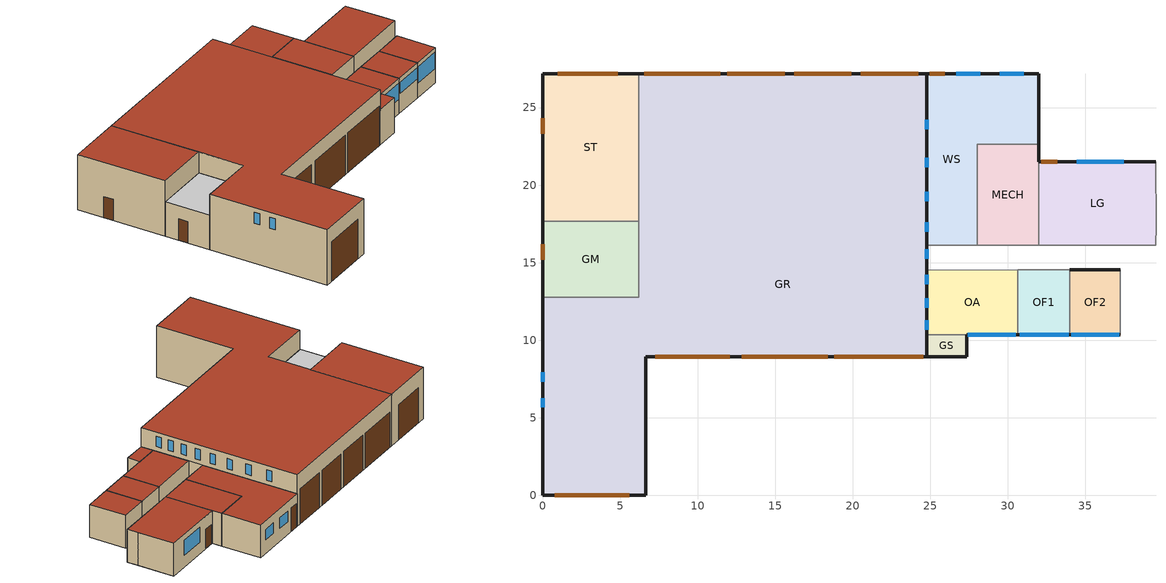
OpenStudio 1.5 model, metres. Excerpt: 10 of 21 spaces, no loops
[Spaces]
ST
 floor ground: 6.2,27.19 6.2,17.67 0,17.67 0,27.19 z0
 wall outside: 6.2,27.19 0,27.19 0,17.67 z0:5.99
 wall to MZ: 0,17.67 6.2,17.67 z3.74:5.99
 wall to GR: 6.2,17.67 6.2,27.19 z0:5.99
 wall to GM: 0,17.67 6.2,17.67 z0:3.74
 door: 0,24.31 0,23.31 z0:2.3; 4.85,27.19 0.98,27.19 z0:4.1
 roof outside: 6.2,17.67 6.2,27.19 0,27.19 0,17.67 z5.99
GM
 floor ground: 6.2,17.67 6.2,12.79 0,12.79 0,17.67 z0
 wall outside: 0,17.67 0,12.79 z0:3.74
 wall to GR: 0,12.79 6.2,12.79 6.2,17.67 z0:3.74
 door: 0,16.2 0,15.2 z0:2.3
 ceiling to MZ: 6.2,12.79 6.2,17.67 0,17.67 0,12.79 z3.74
WS
 floor ground: 31.99,27.19 31.99,22.64 28.03,22.64 28.03,16.11 24.76,16.11 24.76,27.19 z0
 wall outside: 31.99,22.64 31.99,27.19 24.76,27.19 z0:3.8
 wall to MECH: 28.03,16.11 28.03,22.64 31.99,22.64 z0:3.8
 wall to COR1: 24.76,16.11 28.03,16.11 z0:3.8
 wall to GR: 24.76,27.19 24.76,16.11 z0:3.8
 window: 28.23,27.19 26.68,27.19 z1.53:2.75; 31.03,27.19 29.48,27.19 z1.59:2.81
 door: 25.94,27.19 24.98,27.19 z0:2.77
 roof outside: 28.03,16.11 28.03,22.64 31.99,22.64 31.99,27.19 24.76,27.19 24.76,16.11 z3.8
MECH
 floor ground: 31.99,22.64 31.99,16.11 28.03,16.11 28.03,22.64 z0
 wall outside: 31.99,21.51 31.99,22.64 z0:3.8
 wall to LG: 31.99,16.11 31.99,21.51 z0:3.8
 wall to COR1: 28.03,16.11 31.99,16.11 z0:3.8
 roof outside: 31.99,16.11 31.99,22.64 28.03,22.64 28.03,16.11 z3.8
LG
 floor ground: 39.55,21.51 39.55,16.11 31.99,16.11 31.99,21.51 z0
 wall outside: 39.55,21.51 31.99,21.51 z0:3.8
 wall to KT: 39.55,17.38 39.55,21.51 z0:3.8
 wall to COR1: 31.99,16.11 39.55,16.11 z0:3.8
 wall to JN: 39.55,16.11 39.55,17.38 z0:3.8
 window: 37.47,21.51 34.45,21.51 z1.35:3.11
 door: 33.19,21.51 32.15,21.51 z0:2.24
 roof outside: 39.55,16.11 39.55,21.51 31.99,21.51 31.99,16.11 z3.8
OA
 floor ground: 30.64,14.54 30.64,10.35 24.76,10.35 24.76,14.5 z0
 wall outside: 27.36,10.35 30.64,10.35 z0:3.8
 wall to OF1: 30.64,10.35 30.64,14.54 z0:3.8
 wall to GS: 24.76,10.35 27.36,10.35 z0:3.8
 wall to GR: 24.76,14.5 24.76,10.35 z0:3.8
 wall to COR1: 30.64,14.54 24.76,14.5 z0:3.8
 window: 27.43,10.35 30.5,10.35 z1.6:3.35
 roof outside: 30.64,10.35 30.64,14.54 24.76,14.5 24.76,10.35 z3.8
OF1
 floor ground: 33.99,14.54 33.99,10.35 30.64,10.35 30.64,14.54 z0
 wall outside: 30.64,10.35 33.99,10.35 z0:3.8
 wall to OF2: 33.99,10.35 33.99,14.54 z0:3.8
 wall to COR1: 33.99,14.54 30.64,14.54 z0:3.8
 window: 30.77,10.35 33.92,10.35 z2.1:3.32
 roof outside: 33.99,10.35 33.99,14.54 30.64,14.54 30.64,10.35 z3.8
GS
 floor ground: 27.36,10.35 27.36,8.94 24.76,8.94 24.76,10.35 z0
 wall outside: 24.76,8.94 27.36,8.94 27.36,10.35 z0:3.8
 wall to GR: 24.76,10.35 24.76,8.94 z0:3.8
 roof outside: 27.36,8.94 27.36,10.35 24.76,10.35 24.76,8.94 z3.8
OF2
 floor ground: 37.26,14.54 37.26,10.35 33.99,10.35 33.99,14.54 z0
 wall outside: 33.99,10.35 37.26,10.35 / 37.26,14.54 33.99,14.54 z0:3.8
 wall to COR1: 37.26,10.35 37.26,14.54 z0:3.8
 window: 34.1,10.35 37.17,10.35 z1.57:3.32
 roof outside: 37.26,10.35 37.26,14.54 33.99,14.54 33.99,10.35 z3.8
GR
 floor ground: 24.76,27.19 24.76,8.94 6.65,8.94 6.65,0 0,0 0,12.79 6.2,12.79 6.2,27.19 z0
 wall outside: 24.76,27.19 6.2,27.19 / 0,12.79 0,0 6.65,0 6.65,8.94 24.76,8.94 z0:5.99; 24.76,8.94 24.76,27.19 z3.8:5.99
 wall to MZ: 6.2,17.67 6.2,12.79 0,12.79 z3.74:5.99
 wall to COR1: 24.76,14.5 24.76,16.11 z0:3.8
 window: 0,7.94 0,7.33 z4.34:5.54; 0,6.27 0,5.66 / 24.76,23.6 24.76,24.21 z4.3:5.5; 24.76,10.69 24.76,11.3 / 24.76,12.09 24.76,12.7 / 24.76,13.6 24.76,14.21 z4.35:5.55; 24.76,15.25 24.76,15.86 / 24.76,21.16 24.76,21.77 z4.29:5.49; 24.76,17.01 24.76,17.62 z4.27:5.47; 24.76,18.97 24.76,19.58 z4.23:5.43
 door: 7.26,8.94 12.07,8.94 / 12.84,8.94 18.38,8.94 / 0.79,0 5.6,0 z0:4.28; 18.83,8.94 24.56,8.94 z0:4.3; 24.22,27.19 20.51,27.19 / 19.91,27.19 16.24,27.19 / 15.62,27.19 11.91,27.19 / 11.45,27.19 6.57,27.19 z0:4.1
 roof outside: 6.65,0 6.65,8.94 24.76,8.94 24.76,27.19 6.2,27.19 6.2,12.79 0,12.79 0,0 z5.99
[Site]
Site 1: Latitude {deg}=53.53; Longitude {deg}=-114.1; Time Zone {hr}=-7; Elevation {m}=723
[Building]
Fire Hall: Building Sector Type=Other; North Axis {deg}=-90; Default Construction Set=V4-ConstructionSet; Default Schedule Set=Firehall-Schedule-Set
[ClimateZones]
Climate Zone Institution Name 1=ASHRAE; Climate Zone Document Name 1=ANSI/ASHRAE Standard 169; Climate Zone Document Year 1=2006; Climate Zone Institution Name 2=CEC; Climate Zone Document Name 2=California Climate Zone Descriptions; Climate Zone Document Year 2=1995
[SizingPeriod:DesignDay] Barometric Pressure {Pa}=92936; Wind Direction {deg}=180; Sky Clearness=0; Rain Indicator=0; Snow Indicator=0; Day of Month=21; Daylight Saving Time Indicator=0; Dry-Bulb Temperature Range Modifier Type=DefaultMultipliers
Name | Maximum Dry-Bulb Temperature {C} | Daily Dry-Bulb Temperature Range {deltaC} | Humidity Indicating Conditions at Maximum Dry-Bulb {BasedOnField A3} | Wind Speed {m/s} | Month | Day Type | Humidity Indicating Type | Solar Model Indicator | ASHRAE Taub | ASHRAE Taud
Edmonton Stony Plain Ann Hum_n 99.6% Condns DP=>MCDB | -32.4 | 0 | -37.7 | 1.9 | 1 | WinterDesignDay | Dewpoint | ASHRAEClearSky
Edmonton Stony Plain Ann Htg 99.6% Condns DB | -32.5 | 0 | -32.5 | 1.9 | 1 | WinterDesignDay | Wetbulb | ASHRAEClearSky
Edmonton Stony Plain Ann Clg .4% Condns DB=>MWB | 27.5 | 12 | 17.6 | 3.8 | 7 | SummerDesignDay | Wetbulb | ASHRAETau | 0.353 | 2.369
Edmonton Stony Plain Ann Htg Wind 99.6% Condns WS=>MCDB | -5.8 | 0 | -5.8 | 11.6 | 1 | WinterDesignDay | Wetbulb | ASHRAEClearSky
[Material:AirGap]
000_F05 Ceiling air space resistance: Thermal Resistance=0.18
[Material]
Name | Roughness | Thickness {m} | Conductivity {W/m-K} | Density {kg/m3} | Specific Heat {J/kg-K} | Thermal Absorptance | Solar Absorptance | Visible Absorptance
G01 16mm gypsum board | MediumSmooth | 0.0159 | 0.16 | 800 | 1090 | 0.9 | 0.7 | 0.7
MAT-CC05 4 HW CONCRETE | Rough | 0.1016 | 1.311 | 2240 | 836.8 | 0.9 | 0.85 | 0.85
Vintage 4 Door mtl R4 | MediumRough | 0.03169 | 0.045 | 265 | 836.8
Vintage 4 Roof mtl R37 | MediumRough | 0.2934 | 0.045 | 265 | 836.8
Vintage 4 Wall mtl R18 | MediumRough | 0.14265 | 0.045 | 265 | 836.8
[Material:NoMass] Roughness=Smooth; Thermal Absorptance=0.9
Name | Thermal Resistance {m2-K/W} | Solar Absorptance | Visible Absorptance
PersonDoorMat | 0.3 | 0.7 | 0.7
CP02 CARPET PAD | 0.1 | 0.8 | 0.8
[Construction]
V4-Window-USI3.55: V4-Fenestration
IntPartition: G01 16mm gypsum board, 000_F05 Ceiling air space resistance, G01 16mm gypsum board
PersonDoor: PersonDoorMat
ExtSlabCarpet 4in ClimateZone 1-8: MAT-CC05 4 HW CONCRETE, CP02 CARPET PAD
Vintage 4 Door R4: Vintage 4 Door mtl R4
Vintage 4 Roof R37: Vintage 4 Roof mtl R37
Vintage 4 Wall R18: Vintage 4 Wall mtl R18
[WindowMaterial:SimpleGlazingSystem]
V4-Fenestration: U-Factor {W/m2-K}=3.55; Solar Heat Gain Coefficient=0.5
[DefaultSurfaceConstructions]
Name | Floor Construction | Wall Construction | Roof Ceiling Construction
Default Surface Constructions 1 | ExtSlabCarpet 4in ClimateZone 1-8 | Vintage 4 Wall R18 | Vintage 4 Roof R37
Default Surface Constructions 2 | IntPartition | IntPartition
Default Surface Constructions 3 | ExtSlabCarpet 4in ClimateZone 1-8
[DefaultSubSurfaceConstructions]
Name | Fixed Window Construction | Operable Window Construction | Door Construction | Glass Door Construction | Overhead Door Construction | Skylight Construction
Default Sub Surface Constructions 1 | V4-Window-USI3.55 | V4-Window-USI3.55 | Vintage 4 Door R4 | V4-Window-USI3.55 | Vintage 4 Door R4 | V4-Window-USI3.55
Default Sub Surface Constructions 2 |  |  | PersonDoor
[DefaultConstructionSet]
V4-ConstructionSet: Default Exterior Surface Constructions=Default Surface Constructions 1; Default Interior Surface Constructions=Default Surface Constructions 2; Default Ground Contact Surface Constructions=Default Surface Constructions 3; Default Exterior SubSurface Constructions=Default Sub Surface Constructions 1; Default Interior SubSurface Constructions=Default Sub Surface Constructions 2
[ThermalZone] Use Ideal Air Loads=No
Name | Thermostat
GMThermalZone | Thermostat Setpoint Dual Setpoint 6
MainGarage | Thermostat Setpoint Dual Setpoint 7
GarageStorage | Thermostat Setpoint Dual Setpoint 8
MechanicalRoom | Thermostat Setpoint Dual Setpoint 11
OAThermalZone | Thermostat Setpoint Dual Setpoint 14
OfficeThermalZone | Thermostat Setpoint Dual Setpoint 13
WorkshopThermalZone | Thermostat Setpoint Dual Setpoint 15
STThermalZone | Thermostat Setpoint Dual Setpoint 16
LoungeThermalZone | Thermostat Setpoint Dual Setpoint 17
[Lights:Definition] Design Level Calculation Method=Watts/Area
Name | Watts per Space Floor Area {W/m2}
MNECB-Office-sched-A-lights_def | 19.4
MNECB-Workshop-sched-A-lights_def | 26.9
MNECB-Electrical/Mechanical-sched-*-lights_def; MNECB-Lounge/recreation-sched-B-lights_def | 7.5
MNECB-Fire station - engine room-sched-H-lights_def | 8.6
MNECB-Storage area-sched-E-lights_def | 3.2
[BuildingStory]
Building Story 1: Nominal Z Coordinate {m}=0; Nominal Floor to Floor Height {m}=3.048
[Space] Building Story=Building Story 1
Name | Space Type | Thermal Zone
ST | Firehall-Fire engine room | STThermalZone
GM | Firehall-Workshop | GMThermalZone
WS | Firehall-Workshop | WorkshopThermalZone
MECH | Firehall-Electrical/Mechanical | MechanicalRoom
LG | Firehall-Lounge/recreation | LoungeThermalZone
OA | Firehall-Office | OAThermalZone
OF1; OF2 | Firehall-Office | OfficeThermalZone
GS | Firehall-Storage area | GarageStorage
GR | Firehall-Fire engine room | MainGarage
[ThermostatSetpoint:DualSetpoint] Heating Setpoint Temperature Schedule=Firehall-Heating-Setpoint; Cooling Setpoint Temperature Schedule=Firehall-Cooling-Setpoint
Thermostat Setpoint Dual Setpoint 6; Thermostat Setpoint Dual Setpoint 7; Thermostat Setpoint Dual Setpoint 8; Thermostat Setpoint Dual Setpoint 11; Thermostat Setpoint Dual Setpoint 13; Thermostat Setpoint Dual Setpoint 14; Thermostat Setpoint Dual Setpoint 15; Thermostat Setpoint Dual Setpoint 16; Thermostat Setpoint Dual Setpoint 17
[DesignSpecification:OutdoorAir] Outdoor Air Flow per Floor Area {m3/s-m2}=0; Outdoor Air Flow Rate Fraction Schedule=Always On
Name | Outdoor Air Flow per Person {m3/s-person}
NECB-Office-A-oa; NECB-Fire station - engine room-H-oa | 0.01
NECB-Workshop-A-oa | 0.0375
NECB-Electrical/Mechanical-*-oa | 0.05
NECB-Storage area-E-oa | 0.025
NECB-Lounge/recreation-B-oa | 0.03
[ElectricEquipment:Definition] Design Level Calculation Method=Watts/Area
Name | Watts per Space Floor Area {W/m2}
MNECB-Office-sched-A-elec_def | 7.5
MNECB-Workshop-sched-A-elec_def | 10
MNECB-Electrical/Mechanical-sched-*-elec_def; MNECB-Storage area-sched-E-elec_def; MNECB-Lounge/recreation-sched-B-elec_def | 1
MNECB-Fire station - engine room-sched-H-elec_def | 2.5
[SpaceType] Default Schedule Set=Firehall-Schedule-Set
Name | Design Specification Outdoor Air Object
Firehall-Office | NECB-Office-A-oa
Firehall-Electrical/Mechanical | NECB-Electrical/Mechanical-*-oa
Firehall-Fire engine room | NECB-Fire station - engine room-H-oa
Firehall-Lounge/recreation | NECB-Lounge/recreation-B-oa
Firehall-Storage area | NECB-Storage area-E-oa
Firehall-Workshop | NECB-Workshop-A-oa
[People] Number of People Schedule=FireHall-Occupancy
Name | People Definition | Space or SpaceType
NECB-Office-sched-A-people | Firehall-Office | Firehall-Office
NECB-Electrical/Mechanical-sched-*-people | Firehall-Unoccupied | Firehall-Electrical/Mechanical
NECB-Fire station - engine room-sched-H-people | Firehall-Engine room | Firehall-Fire engine room
NECB-Lounge/recreation-sched-B-people | Firehall-Lounge/Recreation | Firehall-Lounge/recreation
NECB-Storage area-sched-E-people | Firehall-Unoccupied | Firehall-Storage area
NECB-Workshop-sched-A-people | Firehall-Workshop | Firehall-Workshop
[Lights] Schedule=Firehall-Lighting
Name | Lights Definition | Space or SpaceType
NECB-Office-sched-A-lights | MNECB-Office-sched-A-lights_def | Firehall-Office
NECB-Electrical/Mechanical-sched-*-lights | MNECB-Electrical/Mechanical-sched-*-lights_def | Firehall-Electrical/Mechanical
NECB-Fire station - engine room-sched-H-lights | MNECB-Fire station - engine room-sched-H-lights_def | Firehall-Fire engine room
NECB-Lounge/recreation-sched-B-lights | MNECB-Lounge/recreation-sched-B-lights_def | Firehall-Lounge/recreation
NECB-Storage area-sched-E-lights | MNECB-Storage area-sched-E-lights_def | Firehall-Storage area
NECB-Workshop-sched-A-lights | MNECB-Workshop-sched-A-lights_def | Firehall-Workshop
[ElectricEquipment] Schedule=Firehall-Equipment
Name | Electric Equipment Definition | Space or SpaceType
NECB-Office-sched-A-elec | MNECB-Office-sched-A-elec_def | Firehall-Office
NECB-Electrical/Mechanical-sched-*-elec | MNECB-Electrical/Mechanical-sched-*-elec_def | Firehall-Electrical/Mechanical
NECB-Fire station - engine room-sched-H-elec | MNECB-Fire station - engine room-sched-H-elec_def | Firehall-Fire engine room
NECB-Lounge/recreation-sched-B-elec | MNECB-Lounge/recreation-sched-B-elec_def | Firehall-Lounge/recreation
NECB-Storage area-sched-E-elec | MNECB-Storage area-sched-E-elec_def | Firehall-Storage area
NECB-Workshop-sched-A-elec | MNECB-Workshop-sched-A-elec_def | Firehall-Workshop
[SpaceInfiltration:DesignFlowRate] Schedule=Always On; Design Flow Rate Calculation Method=Flow/ExteriorArea; Design Flow Rate {m3/s}=0; Flow per Exterior Surface Area {m3/s-m2}=0.0008
Name | Space or SpaceType | Flow per Space Floor Area {m3/s-m2} | Air Changes per Hour {1/hr}
Space Infiltration Design Flow Rate 1 | Firehall-Office
Space Infiltration Design Flow Rate 4 | Firehall-Storage area
Space Infiltration Design Flow Rate 5 | Firehall-Electrical/Mechanical | 0
Space Infiltration Design Flow Rate 6 | Firehall-Fire engine room |  | 0
Space Infiltration Design Flow Rate 8 | Firehall-Lounge/recreation |  | 0
Space Infiltration Design Flow Rate 10 | Firehall-Workshop | 0
[People:Definition] Number of People Calculation Method=People; Fraction Radiant=0.3
Name | Number of People {people}
Firehall-Unoccupied | 0
Firehall-Office | 2
Firehall-Engine room; Firehall-Workshop | 1
Firehall-Lounge/Recreation | 4
[DefaultScheduleSet]
Firehall-Schedule-Set: Hours of Operation Schedule=Always On; Number of People Schedule=FireHall-Occupancy; People Activity Level Schedule=ActivityLevel; Lighting Schedule=Firehall-Lighting; Electric Equipment Schedule=Firehall-Equipment; Hot Water Equipment Schedule=Firehall-Equipment; Other Equipment Schedule=Firehall-Equipment
[WaterUse:Equipment]
Total Firehall Water Use: Water Use Equipment Definition=Total Firehall Water Use; Space=MECH; Flow Rate Fraction Schedule=Firehall-Equipment
[WaterUse:Equipment:Definition]
Total Firehall Water Use: Peak Flow Rate {m3/s}=9.71673e-06; Target Temperature Schedule=Hot Water Target Temperature
[AvailabilityManager:Scheduled]
Availability Manager Scheduled 1: Schedule=Always On Discrete
[AvailabilityManager:NightCycle]
Availability Manager Night Cycle 1: Control Type=CycleOnAnyZoneFansOnly
[Controller:WaterCoil] Action=Normal
Controller Water Coil 1; Controller Water Coil 2; Controller Water Coil 3; Controller Water Coil 4; Controller Water Coil 5
[Schedule:Constant]
Always On Discrete: Value=1
[Schedule:Ruleset]
Name | Default Day Schedule | Summer Design Day Schedule | Winter Design Day Schedule
ActivityLevel | Schedule Day 1
FireHall-Occupancy | Schedule Day 26 | Schedule Day 127 | Schedule Day 126
Firehall-Lighting | Schedule Day 28 | Schedule Day 128 | Schedule Day 129
Firehall-Equipment | Schedule Day 30 | Schedule Day 130 | Schedule Day 131
Always On | Always On Default Schedule | Always On Summer Design Day | Always On Winter Design Day
Firehall-Heating-Setpoint | Schedule Day 32 | Schedule Day 132 | Schedule Day 133
Firehall-Cooling-Setpoint | Schedule Day 42 | Schedule Day 134 | Schedule Day 135
Hot Water Target Temperature | Schedule Day 44
[Schedule:Day]
Schedule Day 1; Schedule Day 129; Schedule Day 131: 24, 0, 0
Schedule Day 25: 24, 0, 131
Schedule Day 26; Schedule Day 126; Schedule Day 127; Schedule Day 27; Schedule Day 130; Always On Default Schedule; Always On Summer Design Day; Always On Winter Design Day: 24, 0, 1
Schedule Day 28: 24, 0, 0.3
Schedule Day 128: 24, 0, 0.900184
Schedule Day 29: 24, 0, 0.900002
Schedule Day 30; Schedule Day 31: 24, 0, 0.9
Schedule Day 32; Schedule Day 41: 24, 0, 21
Schedule Day 132; Schedule Day 42; Schedule Day 134; Schedule Day 43: 24, 0, 24
Schedule Day 133: 24, 0, 21.1
Schedule Day 135: 24, 0, 32
Schedule Day 44: 24, 0, 82
[Schedule:Rule] Rule Order=0; Apply Sunday=Yes; Apply Monday=Yes; Apply Tuesday=Yes; Apply Wednesday=Yes; Apply Thursday=Yes; Apply Friday=Yes; Apply Saturday=Yes
Name | Schedule Ruleset | Day Schedule
Schedule Rule 1 | ActivityLevel | Schedule Day 25
Schedule Rule 2 | FireHall-Occupancy | Schedule Day 27
Schedule Rule 3 | Firehall-Lighting | Schedule Day 29
Schedule Rule 4 | Firehall-Equipment | Schedule Day 31
Schedule Rule 5 | Firehall-Heating-Setpoint | Schedule Day 41
Schedule Rule 6 | Firehall-Cooling-Setpoint | Schedule Day 43
